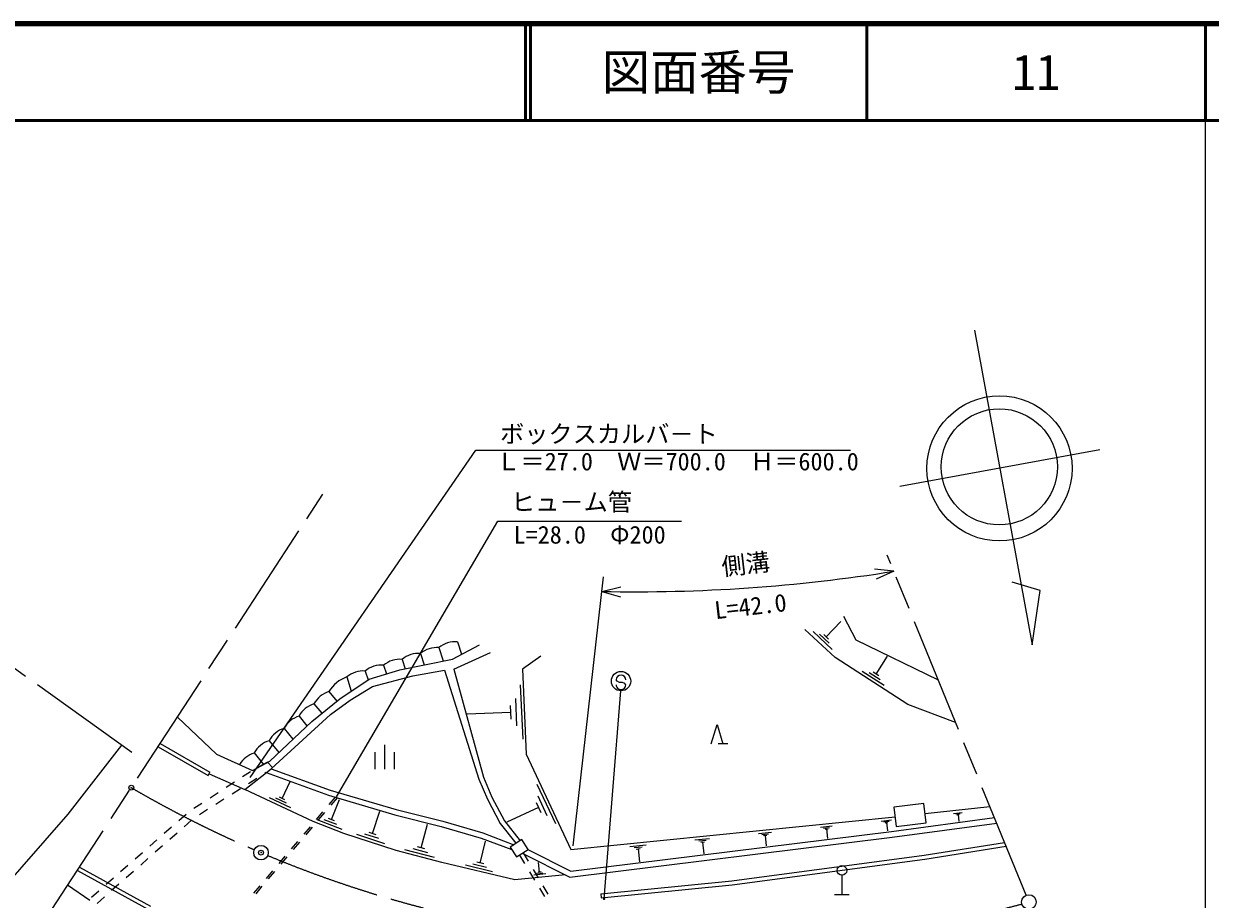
# Model space of a CAD drawing. Units: millimetres, scale not verified. Extents: x 40000 to 680000, y 20000 to 380000.
# Drawn here: x 456880 to 579500, y 289547 to 380000 of the extents above; entities that cross this region are included whole.
import ezdxf
from ezdxf.enums import TextEntityAlignment as Align

# ---------------------------------------------------------------- set-up
doc = ezdxf.new("R2010")
doc.units = ezdxf.units.MM
doc.header["$LTSCALE"] = 1000
doc.header["$PDMODE"] = 32
doc.header["$PDSIZE"] = 500
doc.linetypes.add('CHAIN', pattern=[18.5, 12, -1.5, 3.5, -1.5])
for name, color, linetype, lineweight in [('M-BGD', 7, 'Continuous', 25), ('M-BMK', 2, 'CHAIN', 13), ('M-BMK-SRVR', 3, 'Continuous', 25), ('M-STR-HTXT', 7, 'Continuous', 13), ('M-STR-STRC', 7, 'Continuous', 25), ('M-TTL', 2, 'Continuous', 140), ('M-TTL-BAND', 7, 'Continuous', 25), ('M-TTL-LINE', 7, 'Continuous', 50)]:
    doc.layers.add(name, color=color, linetype=linetype, lineweight=lineweight)
doc.layers.add('M-OTRS', color=6, linetype='Continuous')
doc.layers.add('M-TTL-TXT', color=7, linetype='Continuous')
doc.styles.add('@ＭＳ ゴシック', font='')
doc.styles.add('ＭＳ ゴシック', font='')
doc.styles.get('@ＭＳ ゴシック').set_extended_font_data('@MS Gothic')
doc.styles.get('ＭＳ ゴシック').set_extended_font_data('MS Gothic')

msp = doc.modelspace()

# ---------------------------------------------------------------- hatches: boundary and pattern name
at = {"layer": 'M-STR-STRC'}
msp.add_hatch(color=256, dxfattribs=at).paths.add_polyline_path([(516890, 289703), (516869, 289708), (516847, 289709), (516826, 289707), (516805, 289701), (516785, 289691), (516768, 289678), (516753, 289662), (516741, 289644), (516732, 289624), (516727, 289602), (516726, 289581), (516729, 289559), (516735, 289538), (516745, 289519), (516758, 289501), (516774, 289486), (516792, 289474), (516812, 289466), (516833, 289461), (516855, 289459), (516876, 289462), (516897, 289468), (516917, 289478), (516934, 289491), (516949, 289507), (516961, 289525), (516970, 289545), (516975, 289566), (516976, 289588), (516973, 289610), (516967, 289631), (516957, 289650), (516944, 289668), (516928, 289683), (516910, 289694)])

# ---------------------------------------------------------------- linework, layer by layer
at = {"layer": 'M-BGD'}
for p, q in [((555146, 348333), (561103, 315845)), ((568089, 335965), (547433, 332177)), ((561910, 321455), (559030, 322295)), ((561103, 315845), (561910, 321455)), ((539813, 316670), (541321, 318247)), ((541605, 318780), (542857, 316355)), ((540744, 314529), (537588, 317424)), ((540422, 315334), (538451, 317218)), ((540118, 316002), (539132, 316944)), ((540060, 316435), (539567, 316906)), ((499794, 315543), (500230, 314171)), ((501701, 316148), (502112, 314853)), ((542857, 316355), (551387, 312203)), ((495982, 314333), (496291, 313357)), ((497888, 314938), (498261, 313764)), ((501327, 313317), (505118, 315056)), ((510324, 314678), (508428, 313304)), ((548256, 309677), (540744, 314529)), ((544959, 312813), (546142, 314645)), ((492169, 313123), (492459, 312209)), ((494075, 313728), (494362, 312824)), ((497076, 312627), (500363, 313218)), ((500363, 313218), (503908, 301969)), ((501327, 313317), (504377, 302144)), ((508428, 313304), (508814, 304521)), ((545808, 311615), (543517, 313095)), ((545383, 312214), (544238, 312954)), ((545245, 312628), (544672, 312998)), ((490263, 312518), (490726, 311059)), ((490625, 310123), (492920, 311531)), ((492920, 311531), (497076, 312627)), ((508198, 311709), (508445, 306089)), ((488421, 311005), (489230, 310021)), ((507698, 310280), (507821, 307470)), ((486876, 309736), (487674, 308764)), ((488590, 308627), (490625, 310123)), ((507166, 309552), (507228, 308147)), ((553187, 307795), (548256, 309677)), ((482445, 303032), (488590, 308627)), ((485330, 308466), (486151, 307467)), ((507197, 308850), (502701, 308653)), ((483785, 307197), (484695, 306088)), ((527930, 305598), (528530, 307598)), ((528530, 307598), (529130, 305598)), ((470977, 305638), (476128, 302668)), ((482239, 305927), (483239, 304710)), ((494213, 303001), (494213, 305501)), ((529630, 305598), (528630, 305598)), ((470758, 305303), (475928, 302322)), ((480694, 304658), (481664, 303477)), ((493213, 303001), (493213, 304751)), ((495213, 303001), (495213, 304751)), ((508814, 304521), (513425, 294692)), ((479713, 300894), (482445, 303032)), ((482072, 303697), (481192, 303222)), ((482072, 303697), (482590, 303164)), ((482445, 303032), (488552, 300815)), ((475928, 302322), (476128, 302668)), ((476036, 302509), (479713, 300894)), ((480323, 302729), (479485, 302183)), ((480957, 302015), (480112, 301481)), ((481931, 302629), (481803, 302548)), ((481931, 302629), (488379, 300288)), ((483588, 299953), (484404, 301705)), ((503908, 301969), (504808, 299891)), ((504377, 302144), (505259, 300107)), ((476971, 300547), (476132, 300001)), ((478647, 301638), (477809, 301092)), ((479266, 300947), (478420, 300413)), ((486802, 297592), (479713, 300894)), ((488552, 300815), (495376, 298814)), ((509921, 301454), (511835, 297375)), ((475294, 299455), (474456, 298910)), ((477575, 299879), (476729, 299345)), ((484479, 299005), (482289, 300025)), ((484034, 299479), (482938, 299989)), ((483862, 299826), (483314, 300081)), ((488379, 300288), (495231, 298280)), ((489055, 300090), (488408, 299328)), ((489266, 300029), (488618, 299267)), ((488688, 297771), (489498, 299837)), ((504808, 299891), (506130, 297387)), ((505259, 300107), (506551, 297661)), ((509823, 299542), (510302, 298522)), ((509992, 300243), (510949, 298204)), ((549906, 299440), (546811, 299057)), ((550152, 297455), (549906, 299440)), ((473652, 298320), (472901, 297659)), ((475884, 298812), (475038, 298278)), ((487761, 298566), (487113, 297804)), ((487971, 298504), (487323, 297742)), ((492936, 296332), (493692, 298636)), ((495231, 298280), (500030, 297080)), ((495376, 298814), (500176, 297614)), ((510063, 299032), (506800, 297501)), ((513425, 294692), (546932, 298078)), ((546564, 296557), (557195, 297982)), ((546811, 299057), (547056, 297073)), ((550032, 298420), (556733, 299114)), ((552973, 298423), (553853, 298514)), ((553202, 298358), (553643, 298403)), ((553322, 298281), (553542, 298304)), ((553432, 298292), (553504, 297588)), ((472150, 296999), (471399, 296339)), ((474222, 297705), (473471, 297044)), ((486466, 297042), (485818, 296280)), ((486676, 296980), (486028, 296218)), ((489949, 296358), (486802, 297592)), ((489776, 296748), (487194, 297761)), ((489232, 297259), (487941, 297766)), ((489011, 297644), (488365, 297897)), ((497960, 294856), (498604, 297289)), ((500030, 297080), (504152, 295867)), ((500176, 297614), (504327, 296393)), ((506130, 297387), (507749, 295328)), ((506551, 297661), (508171, 295600)), ((539214, 296997), (540435, 297120)), ((539531, 296905), (540142, 296967)), ((539696, 296799), (540002, 296830)), ((539849, 296814), (539948, 295837)), ((545480, 297630), (546561, 297739)), ((545761, 297549), (546301, 297604)), ((545907, 297455), (546177, 297482)), ((546042, 297469), (546130, 296604)), ((546641, 295962), (557429, 297408)), ((547056, 297073), (550152, 297455)), ((470648, 295678), (469897, 295018)), ((472720, 296384), (471969, 295724)), ((485171, 295518), (484523, 294756)), ((495357, 294584), (489949, 296358)), ((494187, 295284), (491307, 296228)), ((493561, 295808), (492121, 296280)), ((493296, 296214), (492576, 296450)), ((504064, 293291), (504598, 295544)), ((504152, 295867), (507316, 294677)), ((504327, 296393), (507532, 295187)), ((508353, 295717), (507147, 294939)), ((509014, 294692), (508353, 295717)), ((513322, 291827), (546641, 295962)), ((513428, 292445), (546564, 296557)), ((526239, 295685), (527753, 295838)), ((526633, 295572), (527390, 295649)), ((532801, 296348), (534167, 296487)), ((533156, 296246), (533839, 296315)), ((533341, 296127), (533682, 296162)), ((533511, 296144), (533622, 295052)), ((469146, 294357), (468396, 293697)), ((471218, 295063), (470467, 294403)), ((485381, 295456), (484733, 294694)), ((500087, 293332), (495357, 294584)), ((499320, 293846), (496279, 294651)), ((498640, 294351), (497119, 294753)), ((498340, 294756), (497580, 294957)), ((507147, 294939), (507808, 293914)), ((507808, 293914), (509014, 294692)), ((508396, 294293), (513322, 291827)), ((508484, 294350), (508998, 293493)), ((508981, 294671), (513428, 292445)), ((519525, 295007), (521189, 295175)), ((519958, 294882), (520790, 294966)), ((520182, 294737), (520599, 294779)), ((520390, 294758), (520525, 293426)), ((526837, 295440), (527216, 295478)), ((527026, 295459), (527149, 294248)), ((549941, 294101), (558249, 295399)), ((549999, 293705), (558405, 295019)), ((469716, 293743), (468965, 293082)), ((483876, 293993), (483228, 293231)), ((484086, 293932), (483439, 293170)), ((507634, 291541), (500087, 293332)), ((504701, 292843), (503293, 293177)), ((504416, 293208), (503712, 293375)), ((508099, 294102), (508616, 293246)), ((510192, 292349), (510093, 293349)), ((530052, 291449), (549941, 294101)), ((530099, 291052), (549999, 293705)), ((462423, 292534), (469790, 288483)), ((462642, 292870), (469965, 288843)), ((467645, 293037), (466894, 292376)), ((468214, 292422), (467463, 291762)), ((482581, 292469), (481934, 291707)), ((482791, 292408), (482144, 291645)), ((505338, 292394), (502523, 293062)), ((512858, 292059), (507634, 291541)), ((509133, 292390), (509650, 291534)), ((509513, 292635), (510027, 291777)), ((510842, 292161), (509591, 292037)), ((510517, 292255), (509892, 292193)), ((510348, 292364), (510036, 292333)), ((541432, 292023), (541432, 290023)), ((463698, 289411), (461417, 290992)), ((466143, 291716), (465392, 291056)), ((466712, 291101), (465961, 290441)), ((481286, 290945), (480639, 290183)), ((481496, 290883), (480849, 290121)), ((510166, 290678), (510683, 289821)), ((510541, 290920), (511055, 290062)), ((516524, 290095), (530052, 291449)), ((516564, 289697), (530099, 291052)), ((464641, 290395), (463890, 289735)), ((465210, 289781), (464459, 289120)), ((516524, 290095), (516564, 289697)), ((540682, 290023), (542182, 290023))]:
    msp.add_line(p, q, dxfattribs=at)
for points in [[(480528, 302862), (482303, 303822), (486636, 307926), (489540, 310271), (492565, 312279), (495748, 313245), (501173, 314366), (503990, 315827)], [(472759, 308368), (476795, 304549), (480528, 302862)]]:
    msp.add_lwpolyline(points, dxfattribs=at)
for centre, radius in [((557719, 334063), 7500), ((557700, 334220), 6000), ((541432, 292523), 500)]:
    msp.add_circle(centre, radius, dxfattribs=at)
for centre, radius, start, end in [((499567, 312953), 2600, 84.98777, 130.2275), ((501473, 313558), 2600, 84.98777, 130.2275), ((495755, 311743), 2600, 84.98777, 130.2275), ((497661, 312348), 2600, 84.98777, 130.2275), ((491942, 310533), 2600, 84.98777, 130.2275), ((493848, 311138), 2600, 84.98777, 130.2275), ((491474, 309167), 3563, 109.86381, 148.93805), ((489172, 308516), 2600, 106.78106, 152.02079), ((487626, 307246), 2600, 106.78106, 152.02079), ((486081, 305977), 2600, 106.78106, 152.02079), ((484536, 304707), 2600, 106.78106, 152.02079), ((482990, 303438), 2600, 106.78106, 152.02079), ((481445, 302168), 2600, 106.78106, 150.0627)]:
    msp.add_arc(centre, radius, start, end, dxfattribs=at)
msp.add_point((467999, 301076), dxfattribs=at)
at = {"layer": 'M-BMK'}
for p, q in [((468053, 304718), (409332, 346710)), ((438310, 255592), (487787, 331393)), ((560472, 289958), (546123, 325094))]:
    msp.add_line(p, q, dxfattribs=at)
for start, end in [(239.81251, 246.61638), (247.33258, 285.31448)]:
    msp.add_arc((528338, 404802), 120000, start, end, dxfattribs=at)
at = {"layer": 'M-BMK-SRVR'}
for centre in [(481401, 294362), (560755, 289263)]:
    msp.add_circle(centre, 750, dxfattribs=at)
msp.add_point((481401, 294362), dxfattribs=at)
at = {"layer": 'M-OTRS'}
msp.add_point((467999, 301076), dxfattribs=at)
msp.add_point((467999, 301076), dxfattribs=at)
at = {"layer": 'M-STR-HTXT'}
for p, q in [((480289, 302142), (503606, 335958)), ((503606, 335958), (542309, 335958)), ((489205, 300132), (505860, 328624)), ((505860, 328624), (524860, 328624)), ((513668, 295053), (516809, 322854)), ((546800, 323436), (544813, 323642)), ((546800, 323436), (544976, 322621)), ((516639, 321347), (518579, 321825)), ((516639, 321347), (518558, 320791))]:
    msp.add_line(p, q, dxfattribs=at)
msp.add_arc((520064, 490694), 169381, 268.84149, 279.0819, dxfattribs=at)
at = {"layer": 'M-STR-STRC'}
for p, q in [((518206, 312096), (518106, 312214)), ((518451, 311957), (518206, 312096)), ((518751, 311954), (518451, 311957)), ((518996, 311843), (518751, 311954)), ((519102, 311706), (518996, 311843)), ((516855, 289581), (518574, 311086))]:
    msp.add_line(p, q, dxfattribs=at)
msp.add_lwpolyline([(388426, 236467), (400024, 242453), (411204, 250288), (426082, 262085), (451700, 287174), (461472, 298354), (467013, 305461)], dxfattribs=at)
msp.add_circle((518605, 312085), 1000, dxfattribs=at)
for centre, start, end in [((518606, 312210), 359.55488, 179.55488), ((518602, 311710), 179.55488, 359.55488)]:
    msp.add_arc(centre, 500, start, end, dxfattribs=at)
at = {"layer": 'M-TTL'}
msp.add_line((680000, 380000), (40000, 380000), dxfattribs=at)
at = {"layer": 'M-TTL-BAND'}
msp.add_line((579000, 20000), (579000, 370000), dxfattribs=at)
at = {"layer": 'M-TTL-LINE'}
for p, q in [((508747, 380000), (508747, 370000)), ((509247, 380000), (509247, 370000)), ((543997, 380000), (543997, 370000)), ((579000, 380000), (579000, 370000)), ((40000, 370000), (680000, 370000))]:
    msp.add_line(p, q, dxfattribs=at)

# ---------------------------------------------------------------- texts
at = {"layer": 'M-STR-HTXT', "style": 'ＭＳ ゴシック'}
for s, p in [('\u3000ボックスカルバ－ト', (503606, 336158)), ('ヒュ－ム管', (507235, 329124))]:
    msp.add_text(s, height=1833, dxfattribs=at).set_placement(p, align=Align.BOTTOM_LEFT)
msp.add_text('\u3000Ｌ＝27.0\u3000Ｗ＝700.0\u3000Ｈ＝600.0', height=1833, dxfattribs=at).set_placement((503215, 335688), align=Align.TOP_LEFT)
msp.add_text('L=28.0\u3000Φ200', height=1833, dxfattribs=at).set_placement((515360, 328124), align=Align.TOP_CENTER)
msp.add_text('側溝', height=1833, rotation=6.522, dxfattribs=at).set_placement((531653, 322711), align=Align.BOTTOM_CENTER)
at = {"layer": 'M-STR-HTXT', "style": '@ＭＳ ゴシック'}
msp.add_text('L=42.0', height=1833, rotation=6.522, dxfattribs=at).set_placement((531880, 320724), align=Align.TOP_CENTER)
at = {"layer": 'M-TTL-TXT', "style": 'ＭＳ ゴシック'}
for s, p in [('図面番号', (526622, 375000)), ('11', (561497, 375000))]:
    msp.add_text(s, height=3666, dxfattribs=at).set_placement(p, align=Align.MIDDLE_CENTER)

doc.saveas('drawing.dxf')
